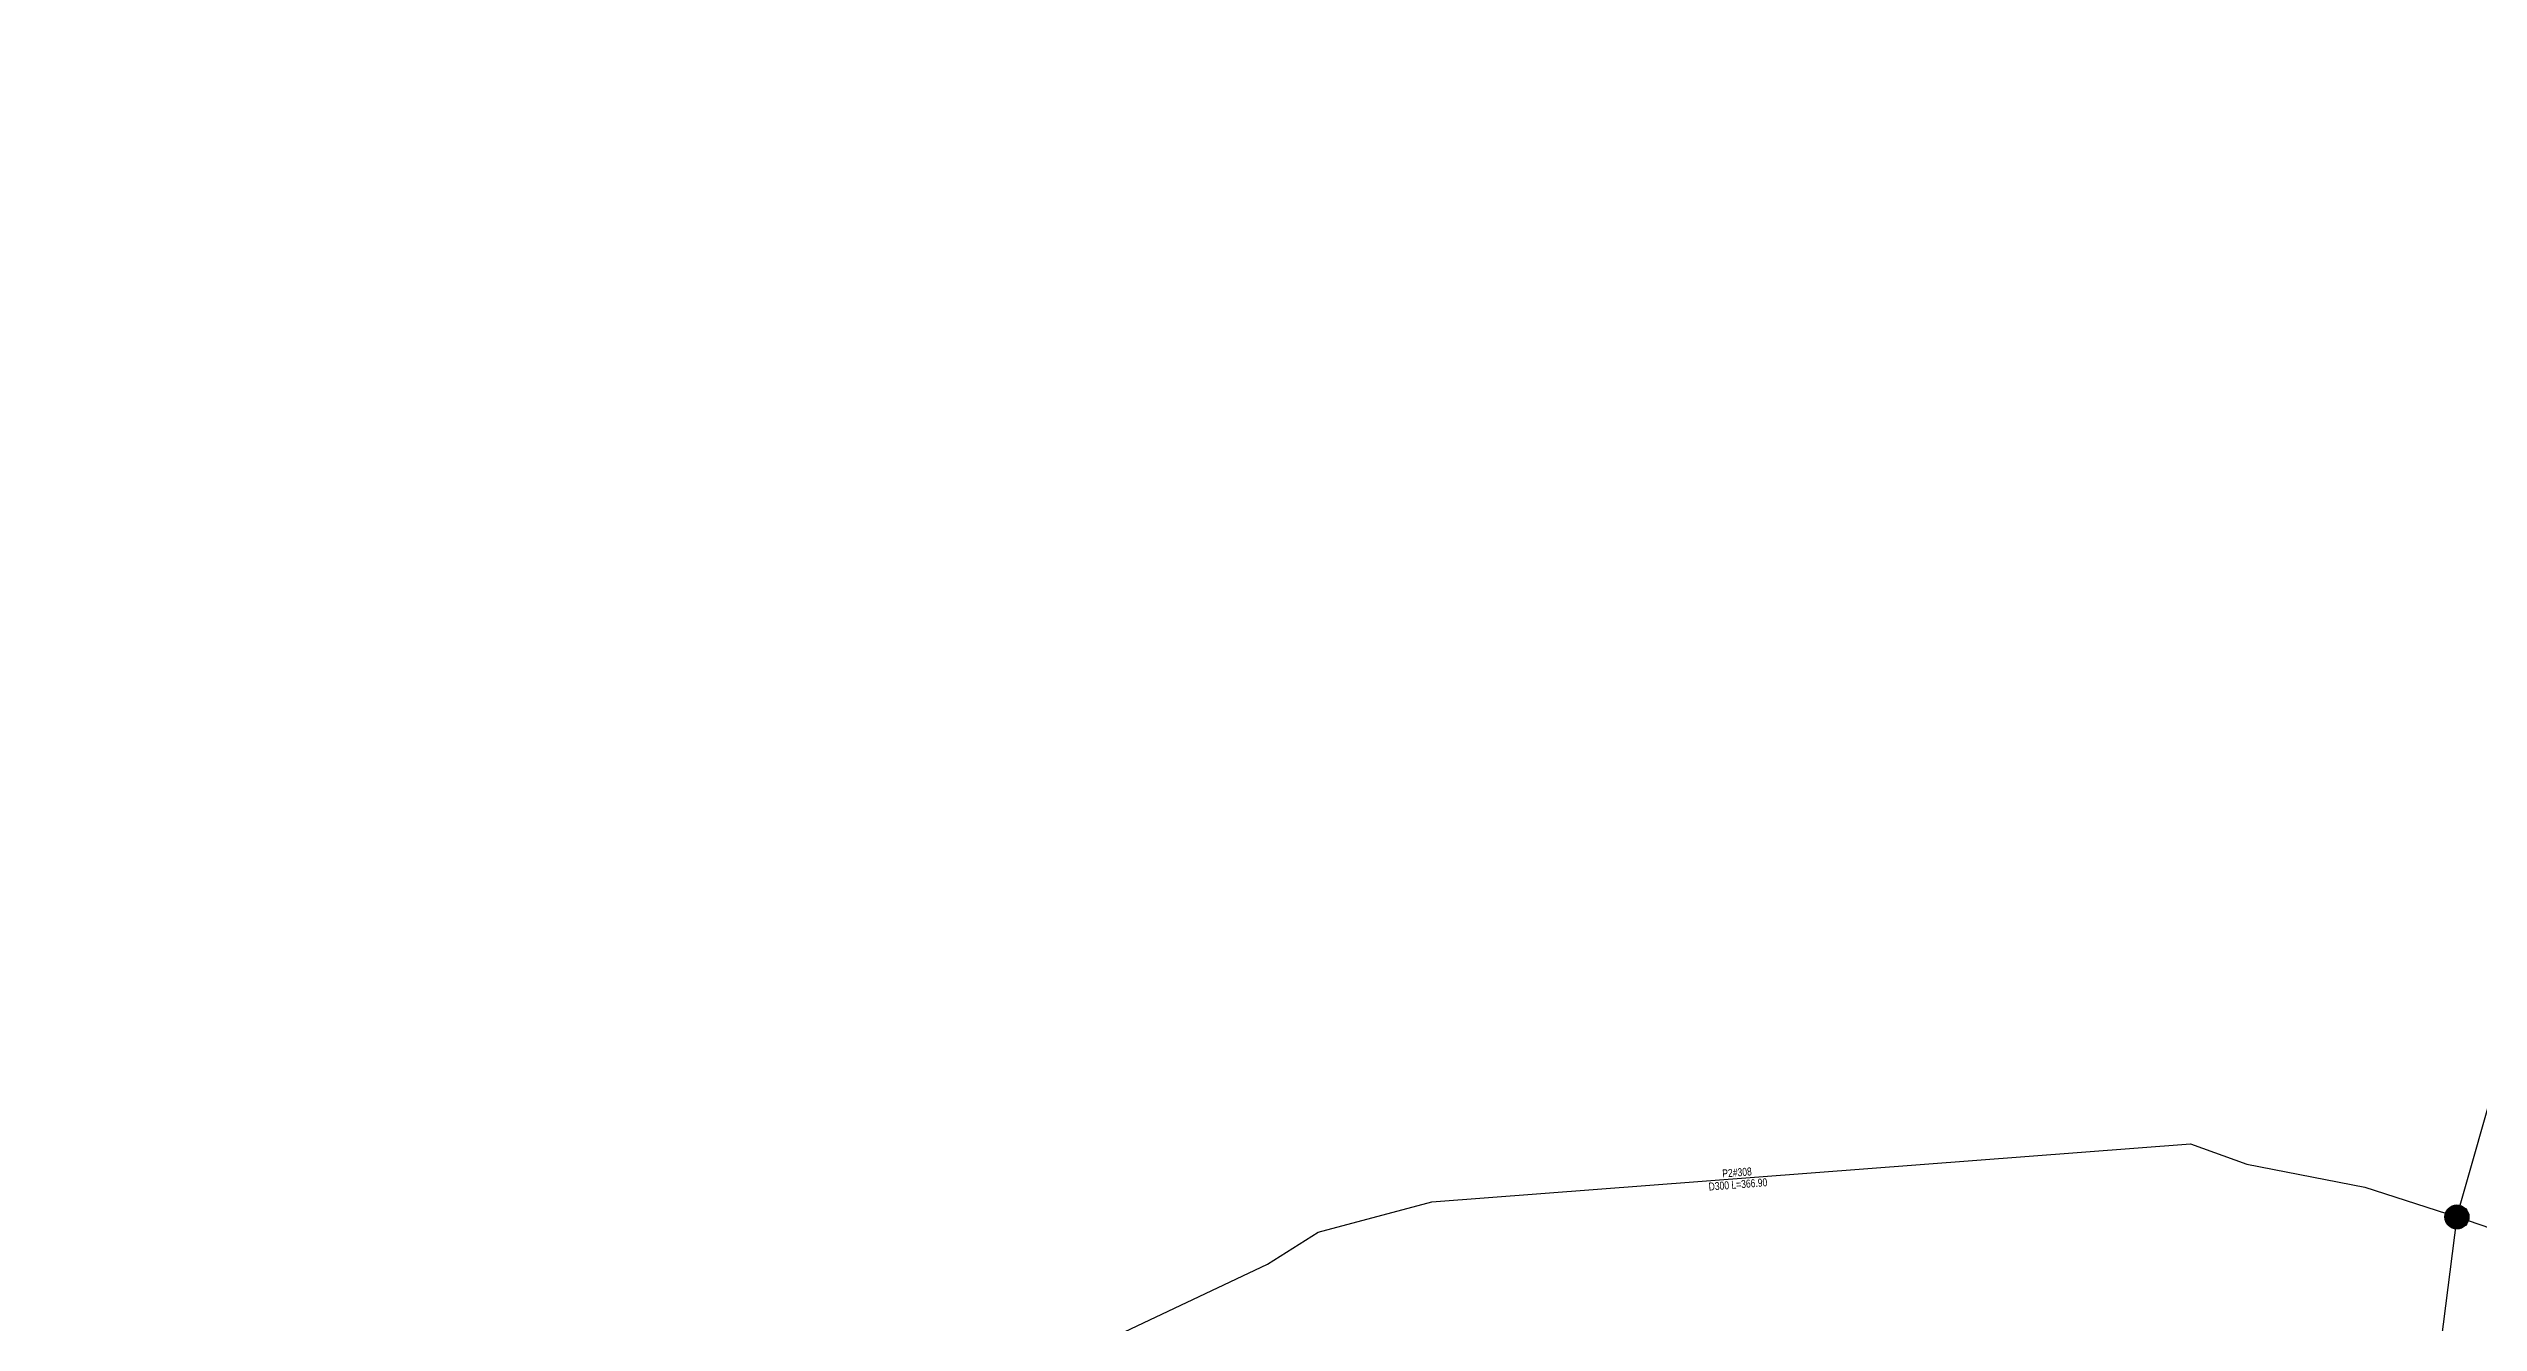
# Model space of a CAD drawing. Header units: metres. Extents: x 145472 to 149777, y 297313 to 301407.
# Drawn here: x 145724 to 146332, y 300973 to 301291 of the extents above; entities that cross this region are included whole.
import ezdxf
from ezdxf.enums import TextEntityAlignment as Align

# ---------------------------------------------------------------- set-up
doc = ezdxf.new("R2010")
doc.units = ezdxf.units.M
for name, color, linetype in [('EPANET2-JUNCTION', 7, 'Continuous'), ('EPANET2-PIPE', 3, 'Continuous'), ('EPANET2-PIPE_no', 7, 'Continuous')]:
    doc.layers.add(name, color=color, linetype=linetype)

# ---------------------------------------------------------------- blocks, each defined once
blk = doc.blocks.new('PIPE_BLOCK')
at = {"width": 0.8}
for tag, p in [('ID', (0, 1.5)), ('INFO', (0, -1.5))]:
    blk.add_attdef(tag, text='', height=2, dxfattribs=at).set_placement(p, align=Align.MIDDLE_CENTER)
blk = doc.blocks.new('JUNCTION_BLOCK')
h = blk.add_hatch(color=255)
edge = h.paths.add_edge_path()
edge.add_arc((0, 0), 3, 0, 360)
at = {"color": 5}
blk.add_circle((0, 0), 3, dxfattribs=at)
at = {"color": 5, "width": 0.7}
blk.add_attdef('ID', text='', height=3, dxfattribs=at).set_placement((0, 0), align=Align.MIDDLE_CENTER)

msp = doc.modelspace()

# ---------------------------------------------------------------- linework, layer by layer
at = {"layer": 'EPANET2-PIPE'}
for points in [[(146326.31, 300999.31), (146337.19, 301037.56), (146399.78, 301113.81), (146639.07, 301256.88), (146644.56, 301255.5), (146652.74, 301260.39), (146670.98, 301272.17), (146672.01, 301277.8), (146689.39, 301291.21)], [(145973.21, 300961.11), (146029.02, 300987.51), (146041.71, 300995.5), (146070.13, 301003.1), (146259.74, 301017.59), (146273.84, 301012.51), (146303.29, 301006.76), (146326.31, 300999.31)], [(146326.31, 300999.31), (146318.29, 300936.57), (146309.87, 300847.85), (146229.94, 300703.69), (146171.69, 300659.14), (146111.67, 300597.34), (146041.28, 300499.53), (145890.62, 300386.53), (145854.94, 300376.24), (145724.42, 300346.79)], [(146500.65, 300913.29), (146485.15, 300924.44), (146444.33, 300950.54), (146387.13, 300980.58), (146372.45, 300983.51), (146326.31, 300999.31)]]:
    msp.add_lwpolyline(points, dxfattribs=at)

# ---------------------------------------------------------------- block references
at = {"layer": 'EPANET2-JUNCTION'}
ref = msp.add_blockref('JUNCTION_BLOCK', (146326.31, 300999.31), dxfattribs=at)
ref.add_attrib('ID', 'B306', dxfattribs={"layer": '0', "color": 5, "height": 3, "width": 0.55}).set_placement((146326.31, 300999.31), align=Align.MIDDLE_CENTER)
at = {"layer": 'EPANET2-PIPE_no', "rotation": 4.36857625044721}
msp.add_blockref('PIPE_BLOCK', (146146.51, 301008.94), dxfattribs=at).add_auto_attribs({'ID': 'P2#308', 'INFO': 'D300 L=366.90'})

doc.saveas('drawing.dxf')
